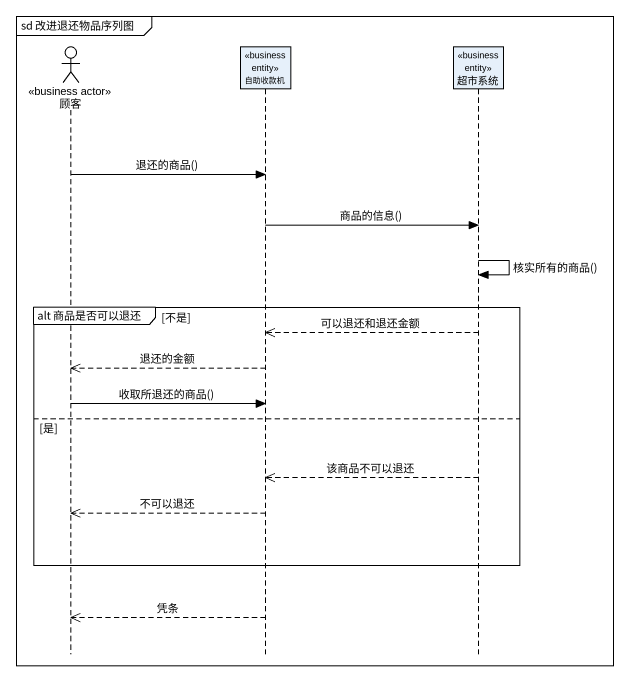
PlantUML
@startuml
mainframe sd 改进退还物品序列图
hide footbox
actor 顾客 <<business actor>>
participant 自助收款机 <<business entity>>
participant 超市系统 <<business entity>>

顾客 -> 自助收款机 : 退还的商品()
自助收款机 -> 超市系统 : 商品的信息()
超市系统 -> 超市系统 : 核实所有的商品()
group alt 商品是否可以退还 [不是]
  超市系统 -->> 自助收款机 : 可以退还和退还金额
  自助收款机 -->> 顾客 : 退还的金额
  顾客 -> 自助收款机 : 收取所退还的商品()
else 是
  超市系统 -->> 自助收款机 : 该商品不可以退还
  自助收款机 -->> 顾客 : 不可以退还
end
自助收款机 -->> 顾客 : 凭条
@enduml
